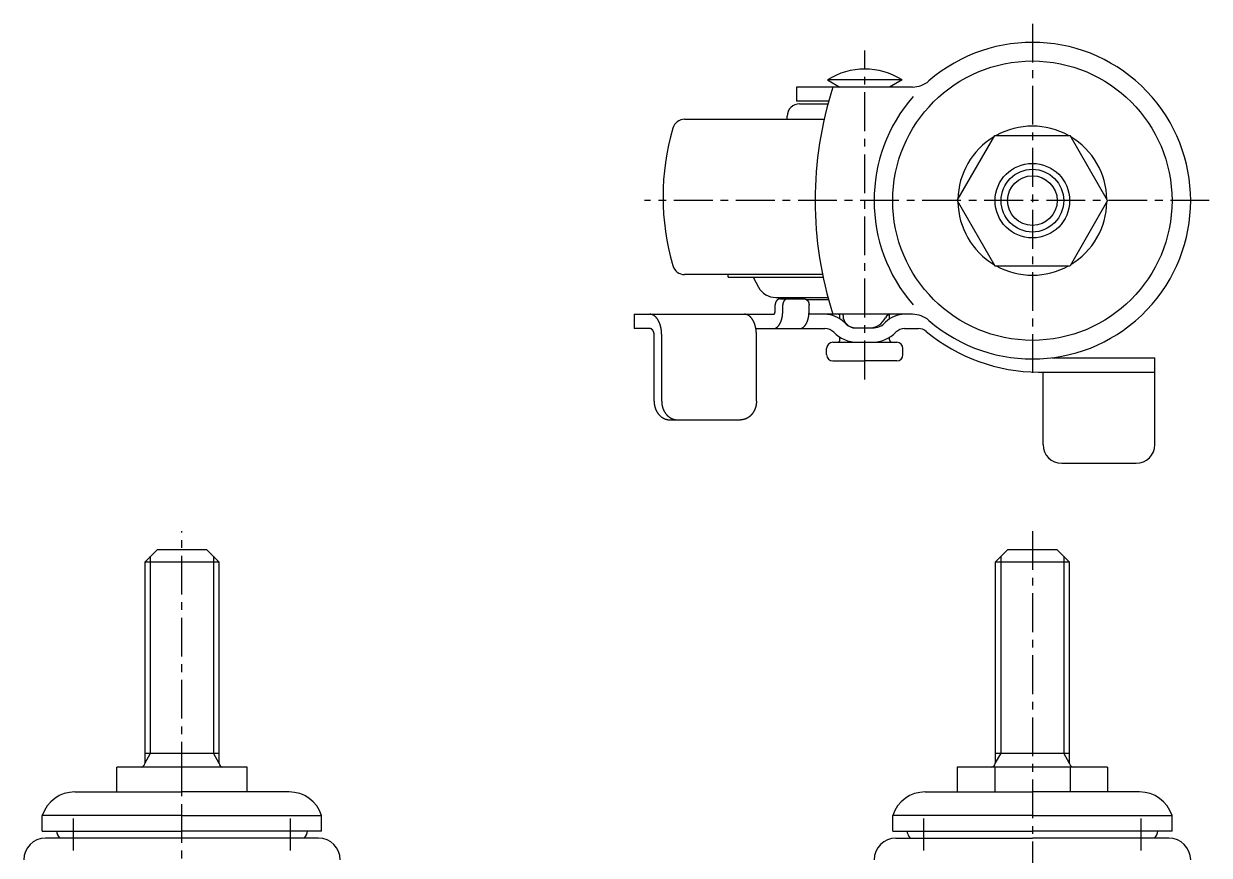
# Model space of a CAD drawing. Extents: x 1 to 224, y -15 to 251.
# Drawn here: x 32.9 to 223.9, y 117.5 to 251.4 of the extents above; entities that cross this region are included whole.
import ezdxf

# ---------------------------------------------------------------- set-up
doc = ezdxf.new("R2010")
doc.units = 0
doc.header["$LTSCALE"] = 5
doc.linetypes.add('CENTER', pattern=[2, 1.25, -0.25, 0.25, -0.25])
doc.layers.get('0').update_dxf_attribs({"linetype": 'CONTINUOUS'})
doc.layers.add('CENTER', color=1, linetype='CENTER')

msp = doc.modelspace()

# ---------------------------------------------------------------- linework, layer by layer
at = {"color": 7, "linetype": 'CONTINUOUS'}
for p, q in [((176.067763, 241.206538), (157.379935, 241.206538)), ((157.379935, 241.206538), (157.379935, 238.906538)), ((162.379935, 242.361239), (164.379935, 241.206538)), ((174.379935, 242.361239), (162.379935, 242.361239)), ((174.379935, 242.361239), (172.379935, 241.206538)), ((162.552606, 238.906538), (157.379935, 238.906538)), ((157.879935, 238.506538), (162.443418, 238.506538)), ((139.359393, 236.006538), (161.82748, 236.006538)), ((155.879935, 236.006538), (155.879935, 236.506538)), ((183.255582, 222.906538), (189.31776, 233.406538)), ((189.31776, 233.406538), (201.44211, 233.406538)), ((207.504288, 222.906538), (201.44211, 233.406538)), ((183.255582, 222.906538), (189.31776, 212.406538)), ((207.504288, 222.906538), (201.44211, 212.406538)), ((189.31776, 212.406538), (201.44211, 212.406538)), ((161.571857, 211.006538), (139.359393, 211.006538)), ((146.379935, 210.606538), (146.379935, 211.006538)), ((146.379935, 210.606538), (161.654216, 210.606538)), ((150.379935, 210.606538), (151.257316, 208.984253)), ((154.072035, 207.306538), (162.443418, 207.306538)), ((154.791964, 207.106538), (158.554922, 207.106538)), ((162.552606, 206.906538), (159.063751, 206.906538)), ((131.216984, 204.606538), (132.850448, 204.606538)), ((131.216984, 204.606538), (131.216984, 202.306538)), ((132.850448, 204.606538), (153.678956, 204.606538)), ((153.943916, 205.106538), (153.943916, 206.106538)), ((155.16273, 205.106538), (155.16273, 206.106538)), ((176.067763, 204.606538), (159.379122, 204.606538)), ((159.40297, 205.106538), (159.40297, 206.106538)), ((164.379935, 203.85806), (164.379935, 204.606538)), ((164.879935, 204.406538), (164.879935, 204.606538)), ((172.379935, 203.85806), (172.379935, 204.576392)), ((133.753984, 202.306538), (131.216984, 202.306538)), ((134.438809, 190.606538), (134.438809, 201.306538)), ((135.657624, 190.606538), (135.657624, 201.306538)), ((150.832982, 202.306538), (161.955746, 202.306538)), ((150.922489, 190.606538), (150.922489, 201.306538)), ((164.379935, 200.506538), (164.379935, 200.905815)), ((166.879935, 202.406538), (169.051508, 202.406538)), ((167.178772, 202.406538), (169.581098, 202.406538)), ((172.379935, 200.506538), (172.379935, 200.905815)), ((174.804124, 202.306538), (177.009855, 202.306538)), ((162.229935, 198.106538), (162.229935, 199.106538)), ((163.229935, 200.106538), (173.529935, 200.106538)), ((174.529935, 198.106538), (174.529935, 199.106538)), ((163.229935, 197.106538), (168.379935, 197.106538)), ((173.529935, 197.106538), (168.379935, 197.106538)), ((198.56741, 197.606538), (215.10252, 197.606538)), ((215.10252, 183.606538), (215.10252, 197.606538)), ((196.379935, 195.306538), (215.10252, 195.306538)), ((197.10252, 183.606538), (197.10252, 195.306538)), ((136.982954, 187.606538), (148.378345, 187.606538)), ((200.10252, 180.606538), (212.10252, 180.606538)), ((52.380038, 164.675959), (54.380038, 166.675959)), ((62.380038, 166.675959), (54.380038, 166.675959)), ((64.380038, 164.675959), (62.380038, 166.675959)), ((189.379935, 164.675959), (191.379935, 166.675959)), ((199.379935, 166.675959), (191.379935, 166.675959)), ((201.379935, 164.675959), (199.379935, 166.675959)), ((64.380038, 164.675959), (52.380038, 164.675959)), ((52.380038, 164.675959), (52.380038, 132.275959)), ((64.380038, 132.275959), (64.380038, 164.675959)), ((201.379935, 164.675959), (189.379935, 164.675959)), ((189.379935, 164.675959), (189.379935, 132.275959)), ((201.379935, 132.275959), (201.379935, 164.675959)), ((52.380038, 133.921408), (64.380038, 133.921408)), ((189.379935, 133.921408), (201.379935, 133.921408)), ((47.880038, 127.675959), (47.880038, 131.675959)), ((68.880038, 131.675959), (47.880038, 131.675959)), ((58.380038, 127.675959), (58.380038, 131.675959)), ((68.880038, 127.675959), (68.880038, 131.675959)), ((183.255582, 131.675959), (183.255582, 127.675959)), ((207.504288, 131.675959), (183.255582, 131.675959)), ((189.31776, 131.675959), (189.31776, 127.675959)), ((201.44211, 131.675959), (201.44211, 127.675959)), ((207.504288, 131.675959), (207.504288, 127.675959)), ((41.110717, 127.675959), (58.380038, 127.675959)), ((75.649359, 127.675959), (58.380038, 127.675959)), ((178.110614, 127.675959), (195.379935, 127.675959)), ((212.649256, 127.675959), (195.379935, 127.675959)), ((35.880038, 121.375959), (35.880038, 123.875959)), ((58.380038, 123.875959), (35.880038, 123.875959)), ((58.380038, 123.875959), (80.880038, 123.875959)), ((80.880038, 121.375959), (80.880038, 123.875959)), ((172.879935, 121.375959), (172.879935, 123.875959)), ((195.379935, 123.875959), (172.879935, 123.875959)), ((195.379935, 123.875959), (217.879935, 123.875959)), ((217.879935, 121.375959), (217.879935, 123.875959)), ((35.880038, 121.375959), (58.380038, 121.375959)), ((80.880038, 121.375959), (58.380038, 121.375959)), ((172.879935, 121.375959), (195.379935, 121.375959)), ((217.879935, 121.375959), (195.379935, 121.375959)), ((80.380038, 120.215959), (36.380038, 120.215959)), ((173.379935, 120.215959), (195.379935, 120.215959)), ((217.379935, 120.215959), (195.379935, 120.215959))]:
    msp.add_line(p, q, dxfattribs=at)
at = {"color": 3, "linetype": 'CONTINUOUS'}
for p, q in [((53.330038, 133.921408), (53.330038, 165.625959)), ((63.430038, 165.625959), (63.430038, 133.921408)), ((190.329935, 133.921408), (190.329935, 165.625959)), ((200.429935, 165.625959), (200.429935, 133.921408)), ((52.380038, 132.275959), (53.330038, 133.921408)), ((64.380038, 132.275959), (63.430038, 133.921408)), ((189.379935, 132.275959), (190.329935, 133.921408)), ((201.379935, 132.275959), (200.429935, 133.921408))]:
    msp.add_line(p, q, dxfattribs=at)
at = {"color": 7, "linetype": 'CONTINUOUS'}
for points in [[(154.792, 207.107, 0), (154.782, 207.106, 0), (154.771, 207.106, 0), (154.761, 207.106, 0), (154.75, 207.105, 0), (154.74, 207.105, 0), (154.73, 207.104, 0), (154.719, 207.103, 0), (154.709, 207.102, 0), (154.698, 207.1, 0), (154.688, 207.099, 0), (154.678, 207.097, 0), (154.668, 207.096, 0), (154.657, 207.094, 0), (154.647, 207.092, 0), (154.637, 207.09, 0), (154.627, 207.087, 0), (154.616, 207.085, 0), (154.606, 207.082, 0), (154.596, 207.079, 0), (154.586, 207.077, 0), (154.576, 207.074, 0), (154.566, 207.07, 0), (154.556, 207.067, 0), (154.546, 207.063, 0), (154.536, 207.06, 0), (154.526, 207.056, 0), (154.516, 207.052, 0), (154.506, 207.048, 0), (154.496, 207.044, 0), (154.487, 207.04, 0), (154.477, 207.035, 0), (154.467, 207.03, 0), (154.458, 207.026, 0), (154.448, 207.021, 0), (154.439, 207.016, 0), (154.429, 207.011, 0), (154.42, 207.005, 0), (154.411, 207, 0), (154.401, 206.994, 0), (154.392, 206.988, 0), (154.383, 206.983, 0), (154.374, 206.977, 0), (154.365, 206.971, 0), (154.356, 206.964, 0), (154.347, 206.958, 0), (154.338, 206.951, 0), (154.33, 206.945, 0), (154.321, 206.938, 0), (154.312, 206.931, 0), (154.304, 206.924, 0), (154.295, 206.917, 0), (154.287, 206.91, 0), (154.278, 206.902, 0), (154.27, 206.895, 0), (154.262, 206.887, 0), (154.254, 206.88, 0), (154.246, 206.872, 0), (154.238, 206.864, 0), (154.23, 206.856, 0), (154.222, 206.847, 0), (154.215, 206.839, 0), (154.207, 206.831, 0), (154.2, 206.822, 0), (154.192, 206.814, 0), (154.185, 206.805, 0), (154.178, 206.796, 0), (154.171, 206.787, 0), (154.164, 206.778, 0), (154.157, 206.769, 0), (154.15, 206.76, 0), (154.143, 206.75, 0), (154.136, 206.741, 0), (154.13, 206.731, 0), (154.123, 206.722, 0), (154.117, 206.712, 0), (154.111, 206.702, 0), (154.105, 206.692, 0), (154.099, 206.682, 0), (154.093, 206.672, 0), (154.087, 206.662, 0), (154.081, 206.652, 0), (154.075, 206.642, 0), (154.07, 206.631, 0), (154.065, 206.621, 0), (154.059, 206.61, 0), (154.054, 206.599, 0), (154.049, 206.589, 0), (154.044, 206.578, 0), (154.039, 206.567, 0), (154.034, 206.556, 0), (154.03, 206.545, 0), (154.025, 206.534, 0), (154.021, 206.523, 0), (154.017, 206.512, 0), (154.013, 206.501, 0), (154.008, 206.489, 0), (154.005, 206.478, 0), (154.001, 206.466, 0), (153.997, 206.455, 0), (153.993, 206.443, 0), (153.99, 206.432, 0), (153.987, 206.42, 0), (153.984, 206.409, 0), (153.98, 206.397, 0), (153.977, 206.385, 0), (153.975, 206.373, 0), (153.972, 206.361, 0), (153.969, 206.35, 0), (153.967, 206.338, 0), (153.965, 206.326, 0), (153.962, 206.314, 0), (153.96, 206.302, 0), (153.958, 206.29, 0), (153.956, 206.277, 0), (153.955, 206.265, 0), (153.953, 206.253, 0), (153.952, 206.241, 0), (153.95, 206.229, 0), (153.949, 206.217, 0), (153.948, 206.205, 0), (153.947, 206.192, 0), (153.946, 206.18, 0), (153.946, 206.168, 0), (153.945, 206.156, 0), (153.944, 206.143, 0), (153.944, 206.131, 0), (153.944, 206.119, 0), (153.944, 206.107, 0)], [(156.011, 207.107, 0), (156, 207.106, 0), (155.99, 207.106, 0), (155.98, 207.106, 0), (155.969, 207.105, 0), (155.959, 207.105, 0), (155.948, 207.104, 0), (155.938, 207.103, 0), (155.928, 207.102, 0), (155.917, 207.1, 0), (155.907, 207.099, 0), (155.897, 207.097, 0), (155.886, 207.096, 0), (155.876, 207.094, 0), (155.866, 207.092, 0), (155.856, 207.09, 0), (155.845, 207.087, 0), (155.835, 207.085, 0), (155.825, 207.082, 0), (155.815, 207.079, 0), (155.805, 207.077, 0), (155.795, 207.074, 0), (155.785, 207.07, 0), (155.775, 207.067, 0), (155.765, 207.063, 0), (155.755, 207.06, 0), (155.745, 207.056, 0), (155.735, 207.052, 0), (155.725, 207.048, 0), (155.715, 207.044, 0), (155.706, 207.04, 0), (155.696, 207.035, 0), (155.686, 207.03, 0), (155.677, 207.026, 0), (155.667, 207.021, 0), (155.658, 207.016, 0), (155.648, 207.011, 0), (155.639, 207.005, 0), (155.629, 207, 0), (155.62, 206.994, 0), (155.611, 206.988, 0), (155.602, 206.983, 0), (155.593, 206.977, 0), (155.584, 206.971, 0), (155.575, 206.964, 0), (155.566, 206.958, 0), (155.557, 206.951, 0), (155.548, 206.945, 0), (155.54, 206.938, 0), (155.531, 206.931, 0), (155.522, 206.924, 0), (155.514, 206.917, 0), (155.506, 206.91, 0), (155.497, 206.902, 0), (155.489, 206.895, 0), (155.481, 206.887, 0), (155.473, 206.88, 0), (155.465, 206.872, 0), (155.457, 206.864, 0), (155.449, 206.856, 0), (155.441, 206.847, 0), (155.434, 206.839, 0), (155.426, 206.831, 0), (155.419, 206.822, 0), (155.411, 206.814, 0), (155.404, 206.805, 0), (155.397, 206.796, 0), (155.389, 206.787, 0), (155.382, 206.778, 0), (155.375, 206.769, 0), (155.369, 206.76, 0), (155.362, 206.75, 0), (155.355, 206.741, 0), (155.349, 206.731, 0), (155.342, 206.722, 0), (155.336, 206.712, 0), (155.33, 206.702, 0), (155.323, 206.692, 0), (155.317, 206.682, 0), (155.311, 206.672, 0), (155.306, 206.662, 0), (155.3, 206.652, 0), (155.294, 206.642, 0), (155.289, 206.631, 0), (155.283, 206.621, 0), (155.278, 206.61, 0), (155.273, 206.599, 0), (155.268, 206.589, 0), (155.263, 206.578, 0), (155.258, 206.567, 0), (155.253, 206.556, 0), (155.249, 206.545, 0), (155.244, 206.534, 0), (155.24, 206.523, 0), (155.235, 206.512, 0), (155.231, 206.501, 0), (155.227, 206.489, 0), (155.223, 206.478, 0), (155.22, 206.466, 0), (155.216, 206.455, 0), (155.212, 206.443, 0), (155.209, 206.432, 0), (155.206, 206.42, 0), (155.202, 206.409, 0), (155.199, 206.397, 0), (155.196, 206.385, 0), (155.193, 206.373, 0), (155.191, 206.361, 0), (155.188, 206.35, 0), (155.186, 206.338, 0), (155.183, 206.326, 0), (155.181, 206.314, 0), (155.179, 206.302, 0), (155.177, 206.29, 0), (155.175, 206.277, 0), (155.173, 206.265, 0), (155.172, 206.253, 0), (155.17, 206.241, 0), (155.169, 206.229, 0), (155.168, 206.217, 0), (155.167, 206.205, 0), (155.166, 206.192, 0), (155.165, 206.18, 0), (155.164, 206.168, 0), (155.164, 206.156, 0), (155.163, 206.143, 0), (155.163, 206.131, 0), (155.163, 206.119, 0), (155.163, 206.107, 0)], [(158.555, 207.107, 0), (158.565, 207.106, 0), (158.576, 207.106, 0), (158.586, 207.106, 0), (158.597, 207.105, 0), (158.607, 207.105, 0), (158.617, 207.104, 0), (158.628, 207.103, 0), (158.638, 207.102, 0), (158.648, 207.1, 0), (158.659, 207.099, 0), (158.669, 207.097, 0), (158.679, 207.096, 0), (158.69, 207.094, 0), (158.7, 207.092, 0), (158.71, 207.09, 0), (158.72, 207.087, 0), (158.731, 207.085, 0), (158.741, 207.082, 0), (158.751, 207.079, 0), (158.761, 207.077, 0), (158.771, 207.074, 0), (158.781, 207.07, 0), (158.791, 207.067, 0), (158.801, 207.063, 0), (158.811, 207.06, 0), (158.821, 207.056, 0), (158.831, 207.052, 0), (158.841, 207.048, 0), (158.85, 207.044, 0), (158.86, 207.04, 0), (158.87, 207.035, 0), (158.879, 207.03, 0), (158.889, 207.026, 0), (158.899, 207.021, 0), (158.908, 207.016, 0), (158.918, 207.011, 0), (158.927, 207.005, 0), (158.936, 207, 0), (158.945, 206.994, 0), (158.955, 206.988, 0), (158.964, 206.983, 0), (158.973, 206.977, 0), (158.982, 206.971, 0), (158.991, 206.964, 0), (159, 206.958, 0), (159.009, 206.951, 0), (159.017, 206.945, 0), (159.026, 206.938, 0), (159.035, 206.931, 0), (159.043, 206.924, 0), (159.052, 206.917, 0), (159.06, 206.91, 0), (159.068, 206.902, 0), (159.077, 206.895, 0), (159.085, 206.887, 0), (159.093, 206.88, 0), (159.101, 206.872, 0), (159.109, 206.864, 0), (159.117, 206.856, 0), (159.124, 206.847, 0), (159.132, 206.839, 0), (159.14, 206.831, 0), (159.147, 206.822, 0), (159.155, 206.814, 0), (159.162, 206.805, 0), (159.169, 206.796, 0), (159.176, 206.787, 0), (159.183, 206.778, 0), (159.19, 206.769, 0), (159.197, 206.76, 0), (159.204, 206.75, 0), (159.21, 206.741, 0), (159.217, 206.731, 0), (159.223, 206.722, 0), (159.23, 206.712, 0), (159.236, 206.702, 0), (159.242, 206.692, 0), (159.248, 206.682, 0), (159.254, 206.672, 0), (159.26, 206.662, 0), (159.266, 206.652, 0), (159.271, 206.642, 0), (159.277, 206.631, 0), (159.282, 206.621, 0), (159.288, 206.61, 0), (159.293, 206.599, 0), (159.298, 206.589, 0), (159.303, 206.578, 0), (159.308, 206.567, 0), (159.312, 206.556, 0), (159.317, 206.545, 0), (159.322, 206.534, 0), (159.326, 206.523, 0), (159.33, 206.512, 0), (159.334, 206.501, 0), (159.338, 206.489, 0), (159.342, 206.478, 0), (159.346, 206.466, 0), (159.35, 206.455, 0), (159.353, 206.443, 0), (159.357, 206.432, 0), (159.36, 206.42, 0), (159.363, 206.409, 0), (159.366, 206.397, 0), (159.369, 206.385, 0), (159.372, 206.373, 0), (159.375, 206.361, 0), (159.378, 206.35, 0), (159.38, 206.338, 0), (159.382, 206.326, 0), (159.385, 206.314, 0), (159.387, 206.302, 0), (159.389, 206.29, 0), (159.39, 206.277, 0), (159.392, 206.265, 0), (159.394, 206.253, 0), (159.395, 206.241, 0), (159.397, 206.229, 0), (159.398, 206.217, 0), (159.399, 206.205, 0), (159.4, 206.192, 0), (159.401, 206.18, 0), (159.401, 206.168, 0), (159.402, 206.156, 0), (159.402, 206.143, 0), (159.403, 206.131, 0), (159.403, 206.119, 0), (159.403, 206.107, 0)], [(135.658, 201.307, 0), (135.657, 201.347, 0), (135.657, 201.388, 0), (135.656, 201.428, 0), (135.655, 201.468, 0), (135.654, 201.509, 0), (135.652, 201.549, 0), (135.651, 201.59, 0), (135.648, 201.63, 0), (135.646, 201.67, 0), (135.643, 201.71, 0), (135.64, 201.751, 0), (135.637, 201.791, 0), (135.633, 201.831, 0), (135.63, 201.871, 0), (135.625, 201.911, 0), (135.621, 201.95, 0), (135.616, 201.99, 0), (135.611, 202.03, 0), (135.606, 202.069, 0), (135.601, 202.108, 0), (135.595, 202.148, 0), (135.589, 202.187, 0), (135.582, 202.226, 0), (135.576, 202.264, 0), (135.569, 202.303, 0), (135.562, 202.342, 0), (135.554, 202.38, 0), (135.546, 202.418, 0), (135.538, 202.456, 0), (135.53, 202.494, 0), (135.522, 202.532, 0), (135.513, 202.569, 0), (135.504, 202.607, 0), (135.494, 202.644, 0), (135.485, 202.681, 0), (135.475, 202.717, 0), (135.465, 202.754, 0), (135.454, 202.79, 0), (135.444, 202.826, 0), (135.433, 202.862, 0), (135.422, 202.898, 0), (135.41, 202.933, 0), (135.399, 202.968, 0), (135.387, 203.003, 0), (135.375, 203.038, 0), (135.362, 203.072, 0), (135.35, 203.106, 0), (135.337, 203.14, 0), (135.324, 203.173, 0), (135.31, 203.207, 0), (135.297, 203.24, 0), (135.283, 203.272, 0), (135.269, 203.305, 0), (135.255, 203.337, 0), (135.24, 203.369, 0), (135.226, 203.4, 0), (135.211, 203.431, 0), (135.195, 203.462, 0), (135.18, 203.493, 0), (135.164, 203.523, 0), (135.149, 203.553, 0), (135.133, 203.582, 0), (135.116, 203.611, 0), (135.1, 203.64, 0), (135.083, 203.668, 0), (135.067, 203.697, 0), (135.05, 203.724, 0), (135.032, 203.752, 0), (135.015, 203.779, 0), (134.997, 203.805, 0), (134.98, 203.832, 0), (134.962, 203.857, 0), (134.943, 203.883, 0), (134.925, 203.908, 0), (134.907, 203.933, 0), (134.888, 203.957, 0), (134.869, 203.981, 0), (134.85, 204.005, 0), (134.831, 204.028, 0), (134.812, 204.05, 0), (134.792, 204.073, 0), (134.772, 204.095, 0), (134.753, 204.116, 0), (134.733, 204.137, 0), (134.713, 204.158, 0), (134.692, 204.178, 0), (134.672, 204.198, 0), (134.651, 204.217, 0), (134.631, 204.236, 0), (134.61, 204.254, 0), (134.589, 204.272, 0), (134.568, 204.29, 0), (134.547, 204.307, 0), (134.525, 204.323, 0), (134.504, 204.34, 0), (134.482, 204.355, 0), (134.461, 204.371, 0), (134.439, 204.385, 0), (134.417, 204.4, 0), (134.395, 204.414, 0), (134.373, 204.427, 0), (134.351, 204.44, 0), (134.329, 204.452, 0), (134.307, 204.464, 0), (134.284, 204.476, 0), (134.262, 204.487, 0), (134.239, 204.498, 0), (134.217, 204.508, 0), (134.194, 204.517, 0), (134.171, 204.526, 0), (134.148, 204.535, 0), (134.125, 204.543, 0), (134.102, 204.551, 0), (134.079, 204.558, 0), (134.056, 204.565, 0), (134.033, 204.571, 0), (134.01, 204.577, 0), (133.987, 204.582, 0), (133.964, 204.586, 0), (133.941, 204.591, 0), (133.917, 204.594, 0), (133.894, 204.598, 0), (133.871, 204.6, 0), (133.847, 204.603, 0), (133.824, 204.604, 0), (133.801, 204.606, 0), (133.777, 204.606, 0), (133.754, 204.607, 0)], [(150.922, 201.307, 0), (150.922, 201.347, 0), (150.922, 201.388, 0), (150.921, 201.428, 0), (150.92, 201.468, 0), (150.919, 201.509, 0), (150.917, 201.549, 0), (150.915, 201.59, 0), (150.913, 201.63, 0), (150.911, 201.67, 0), (150.908, 201.71, 0), (150.905, 201.751, 0), (150.902, 201.791, 0), (150.898, 201.831, 0), (150.894, 201.871, 0), (150.89, 201.911, 0), (150.886, 201.95, 0), (150.881, 201.99, 0), (150.876, 202.03, 0), (150.871, 202.069, 0), (150.865, 202.108, 0), (150.86, 202.148, 0), (150.854, 202.187, 0), (150.847, 202.226, 0), (150.841, 202.264, 0), (150.834, 202.303, 0), (150.826, 202.342, 0), (150.819, 202.38, 0), (150.811, 202.418, 0), (150.803, 202.456, 0), (150.795, 202.494, 0), (150.786, 202.532, 0), (150.778, 202.569, 0), (150.769, 202.607, 0), (150.759, 202.644, 0), (150.75, 202.681, 0), (150.74, 202.717, 0), (150.73, 202.754, 0), (150.719, 202.79, 0), (150.709, 202.826, 0), (150.698, 202.862, 0), (150.687, 202.898, 0), (150.675, 202.933, 0), (150.664, 202.968, 0), (150.652, 203.003, 0), (150.64, 203.038, 0), (150.627, 203.072, 0), (150.615, 203.106, 0), (150.602, 203.14, 0), (150.589, 203.173, 0), (150.575, 203.207, 0), (150.562, 203.24, 0), (150.548, 203.272, 0), (150.534, 203.305, 0), (150.52, 203.337, 0), (150.505, 203.369, 0), (150.49, 203.4, 0), (150.475, 203.431, 0), (150.46, 203.462, 0), (150.445, 203.493, 0), (150.429, 203.523, 0), (150.414, 203.553, 0), (150.398, 203.582, 0), (150.381, 203.611, 0), (150.365, 203.64, 0), (150.348, 203.668, 0), (150.331, 203.697, 0), (150.314, 203.724, 0), (150.297, 203.752, 0), (150.28, 203.779, 0), (150.262, 203.805, 0), (150.244, 203.832, 0), (150.227, 203.857, 0), (150.208, 203.883, 0), (150.19, 203.908, 0), (150.172, 203.933, 0), (150.153, 203.957, 0), (150.134, 203.981, 0), (150.115, 204.005, 0), (150.096, 204.028, 0), (150.076, 204.05, 0), (150.057, 204.073, 0), (150.037, 204.095, 0), (150.017, 204.116, 0), (149.998, 204.137, 0), (149.977, 204.158, 0), (149.957, 204.178, 0), (149.937, 204.198, 0), (149.916, 204.217, 0), (149.896, 204.236, 0), (149.875, 204.254, 0), (149.854, 204.272, 0), (149.833, 204.29, 0), (149.812, 204.307, 0), (149.79, 204.323, 0), (149.769, 204.34, 0), (149.747, 204.355, 0), (149.726, 204.371, 0), (149.704, 204.385, 0), (149.682, 204.4, 0), (149.66, 204.414, 0), (149.638, 204.427, 0), (149.616, 204.44, 0), (149.594, 204.452, 0), (149.571, 204.464, 0), (149.549, 204.476, 0), (149.527, 204.487, 0), (149.504, 204.498, 0), (149.481, 204.508, 0), (149.459, 204.517, 0), (149.436, 204.526, 0), (149.413, 204.535, 0), (149.39, 204.543, 0), (149.367, 204.551, 0), (149.344, 204.558, 0), (149.321, 204.565, 0), (149.298, 204.571, 0), (149.275, 204.577, 0), (149.252, 204.582, 0), (149.229, 204.586, 0), (149.205, 204.591, 0), (149.182, 204.594, 0), (149.159, 204.598, 0), (149.136, 204.6, 0), (149.112, 204.603, 0), (149.089, 204.604, 0), (149.066, 204.606, 0), (149.042, 204.606, 0), (149.019, 204.607, 0)], [(153.679, 204.607, 0), (153.682, 204.607, 0), (153.685, 204.607, 0), (153.689, 204.607, 0), (153.692, 204.607, 0), (153.695, 204.607, 0), (153.698, 204.608, 0), (153.702, 204.608, 0), (153.705, 204.609, 0), (153.708, 204.61, 0), (153.711, 204.61, 0), (153.715, 204.611, 0), (153.718, 204.612, 0), (153.721, 204.613, 0), (153.724, 204.614, 0), (153.727, 204.615, 0), (153.731, 204.616, 0), (153.734, 204.617, 0), (153.737, 204.619, 0), (153.74, 204.62, 0), (153.743, 204.622, 0), (153.746, 204.623, 0), (153.75, 204.625, 0), (153.753, 204.626, 0), (153.756, 204.628, 0), (153.759, 204.63, 0), (153.762, 204.632, 0), (153.765, 204.634, 0), (153.768, 204.636, 0), (153.771, 204.638, 0), (153.774, 204.64, 0), (153.777, 204.642, 0), (153.78, 204.645, 0), (153.783, 204.647, 0), (153.786, 204.649, 0), (153.789, 204.652, 0), (153.792, 204.655, 0), (153.795, 204.657, 0), (153.798, 204.66, 0), (153.801, 204.663, 0), (153.804, 204.666, 0), (153.807, 204.669, 0), (153.81, 204.671, 0), (153.812, 204.675, 0), (153.815, 204.678, 0), (153.818, 204.681, 0), (153.821, 204.684, 0), (153.823, 204.687, 0), (153.826, 204.691, 0), (153.829, 204.694, 0), (153.832, 204.698, 0), (153.834, 204.701, 0), (153.837, 204.705, 0), (153.839, 204.709, 0), (153.842, 204.712, 0), (153.845, 204.716, 0), (153.847, 204.72, 0), (153.85, 204.724, 0), (153.852, 204.728, 0), (153.854, 204.732, 0), (153.857, 204.736, 0), (153.859, 204.74, 0), (153.862, 204.744, 0), (153.864, 204.749, 0), (153.866, 204.753, 0), (153.869, 204.757, 0), (153.871, 204.762, 0), (153.873, 204.766, 0), (153.875, 204.771, 0), (153.877, 204.775, 0), (153.88, 204.78, 0), (153.882, 204.785, 0), (153.884, 204.789, 0), (153.886, 204.794, 0), (153.888, 204.799, 0), (153.89, 204.804, 0), (153.892, 204.809, 0), (153.894, 204.814, 0), (153.896, 204.819, 0), (153.897, 204.824, 0), (153.899, 204.829, 0), (153.901, 204.834, 0), (153.903, 204.839, 0), (153.905, 204.844, 0), (153.906, 204.849, 0), (153.908, 204.855, 0), (153.909, 204.86, 0), (153.911, 204.865, 0), (153.913, 204.871, 0), (153.914, 204.876, 0), (153.916, 204.882, 0), (153.917, 204.887, 0), (153.918, 204.893, 0), (153.92, 204.898, 0), (153.921, 204.904, 0), (153.922, 204.91, 0), (153.924, 204.915, 0), (153.925, 204.921, 0), (153.926, 204.927, 0), (153.927, 204.932, 0), (153.928, 204.938, 0), (153.93, 204.944, 0), (153.931, 204.95, 0), (153.932, 204.956, 0), (153.933, 204.961, 0), (153.933, 204.967, 0), (153.934, 204.973, 0), (153.935, 204.979, 0), (153.936, 204.985, 0), (153.937, 204.991, 0), (153.937, 204.997, 0), (153.938, 205.003, 0), (153.939, 205.009, 0), (153.939, 205.015, 0), (153.94, 205.021, 0), (153.941, 205.027, 0), (153.941, 205.033, 0), (153.942, 205.039, 0), (153.942, 205.045, 0), (153.942, 205.051, 0), (153.943, 205.058, 0), (153.943, 205.064, 0), (153.943, 205.07, 0), (153.943, 205.076, 0), (153.944, 205.082, 0), (153.944, 205.088, 0), (153.944, 205.094, 0), (153.944, 205.1, 0), (153.944, 205.107, 0)], [(153.679, 202.307, 0), (153.697, 202.307, 0), (153.715, 202.307, 0), (153.734, 202.308, 0), (153.752, 202.31, 0), (153.77, 202.312, 0), (153.788, 202.314, 0), (153.806, 202.317, 0), (153.824, 202.32, 0), (153.843, 202.324, 0), (153.861, 202.328, 0), (153.879, 202.332, 0), (153.897, 202.337, 0), (153.915, 202.342, 0), (153.933, 202.348, 0), (153.951, 202.354, 0), (153.968, 202.36, 0), (153.986, 202.367, 0), (154.004, 202.375, 0), (154.022, 202.382, 0), (154.039, 202.39, 0), (154.057, 202.399, 0), (154.075, 202.408, 0), (154.092, 202.417, 0), (154.11, 202.427, 0), (154.127, 202.437, 0), (154.144, 202.448, 0), (154.162, 202.459, 0), (154.179, 202.47, 0), (154.196, 202.482, 0), (154.213, 202.494, 0), (154.23, 202.507, 0), (154.247, 202.52, 0), (154.264, 202.533, 0), (154.28, 202.547, 0), (154.297, 202.561, 0), (154.313, 202.575, 0), (154.33, 202.59, 0), (154.346, 202.606, 0), (154.362, 202.621, 0), (154.378, 202.637, 0), (154.394, 202.654, 0), (154.41, 202.67, 0), (154.426, 202.687, 0), (154.442, 202.705, 0), (154.457, 202.723, 0), (154.473, 202.741, 0), (154.488, 202.76, 0), (154.503, 202.778, 0), (154.518, 202.798, 0), (154.533, 202.817, 0), (154.548, 202.837, 0), (154.563, 202.858, 0), (154.577, 202.878, 0), (154.592, 202.899, 0), (154.606, 202.92, 0), (154.62, 202.942, 0), (154.634, 202.964, 0), (154.648, 202.986, 0), (154.662, 203.009, 0), (154.675, 203.032, 0), (154.689, 203.055, 0), (154.702, 203.079, 0), (154.715, 203.102, 0), (154.728, 203.127, 0), (154.741, 203.151, 0), (154.754, 203.176, 0), (154.766, 203.201, 0), (154.778, 203.226, 0), (154.791, 203.252, 0), (154.802, 203.278, 0), (154.814, 203.304, 0), (154.826, 203.33, 0), (154.837, 203.357, 0), (154.849, 203.384, 0), (154.86, 203.411, 0), (154.871, 203.439, 0), (154.881, 203.466, 0), (154.892, 203.494, 0), (154.902, 203.522, 0), (154.913, 203.551, 0), (154.923, 203.58, 0), (154.933, 203.609, 0), (154.942, 203.638, 0), (154.952, 203.667, 0), (154.961, 203.697, 0), (154.97, 203.726, 0), (154.979, 203.756, 0), (154.988, 203.787, 0), (154.996, 203.817, 0), (155.004, 203.848, 0), (155.012, 203.878, 0), (155.02, 203.909, 0), (155.028, 203.941, 0), (155.035, 203.972, 0), (155.043, 204.003, 0), (155.05, 204.035, 0), (155.057, 204.067, 0), (155.063, 204.099, 0), (155.07, 204.131, 0), (155.076, 204.163, 0), (155.082, 204.196, 0), (155.088, 204.228, 0), (155.093, 204.261, 0), (155.099, 204.294, 0), (155.104, 204.327, 0), (155.109, 204.36, 0), (155.114, 204.393, 0), (155.118, 204.426, 0), (155.123, 204.46, 0), (155.127, 204.493, 0), (155.131, 204.527, 0), (155.134, 204.56, 0), (155.138, 204.594, 0), (155.141, 204.628, 0), (155.144, 204.662, 0), (155.147, 204.696, 0), (155.149, 204.73, 0), (155.152, 204.764, 0), (155.154, 204.798, 0), (155.156, 204.832, 0), (155.157, 204.866, 0), (155.159, 204.901, 0), (155.16, 204.935, 0), (155.161, 204.969, 0), (155.162, 205.003, 0), (155.162, 205.038, 0), (155.163, 205.072, 0), (155.163, 205.107, 0)], [(157.919, 202.307, 0), (157.937, 202.307, 0), (157.956, 202.307, 0), (157.974, 202.308, 0), (157.992, 202.31, 0), (158.01, 202.312, 0), (158.028, 202.314, 0), (158.046, 202.317, 0), (158.065, 202.32, 0), (158.083, 202.324, 0), (158.101, 202.328, 0), (158.119, 202.332, 0), (158.137, 202.337, 0), (158.155, 202.342, 0), (158.173, 202.348, 0), (158.191, 202.354, 0), (158.209, 202.36, 0), (158.227, 202.367, 0), (158.244, 202.375, 0), (158.262, 202.382, 0), (158.28, 202.39, 0), (158.297, 202.399, 0), (158.315, 202.408, 0), (158.332, 202.417, 0), (158.35, 202.427, 0), (158.367, 202.437, 0), (158.385, 202.448, 0), (158.402, 202.459, 0), (158.419, 202.47, 0), (158.436, 202.482, 0), (158.453, 202.494, 0), (158.47, 202.507, 0), (158.487, 202.52, 0), (158.504, 202.533, 0), (158.52, 202.547, 0), (158.537, 202.561, 0), (158.554, 202.575, 0), (158.57, 202.59, 0), (158.586, 202.606, 0), (158.603, 202.621, 0), (158.619, 202.637, 0), (158.635, 202.654, 0), (158.651, 202.67, 0), (158.666, 202.687, 0), (158.682, 202.705, 0), (158.698, 202.723, 0), (158.713, 202.741, 0), (158.728, 202.76, 0), (158.744, 202.778, 0), (158.759, 202.798, 0), (158.774, 202.817, 0), (158.788, 202.837, 0), (158.803, 202.858, 0), (158.818, 202.878, 0), (158.832, 202.899, 0), (158.846, 202.92, 0), (158.86, 202.942, 0), (158.874, 202.964, 0), (158.888, 202.986, 0), (158.902, 203.009, 0), (158.916, 203.032, 0), (158.929, 203.055, 0), (158.942, 203.079, 0), (158.955, 203.102, 0), (158.968, 203.127, 0), (158.981, 203.151, 0), (158.994, 203.176, 0), (159.006, 203.201, 0), (159.019, 203.226, 0), (159.031, 203.252, 0), (159.043, 203.278, 0), (159.055, 203.304, 0), (159.066, 203.33, 0), (159.078, 203.357, 0), (159.089, 203.384, 0), (159.1, 203.411, 0), (159.111, 203.439, 0), (159.122, 203.466, 0), (159.132, 203.494, 0), (159.143, 203.522, 0), (159.153, 203.551, 0), (159.163, 203.58, 0), (159.173, 203.609, 0), (159.182, 203.638, 0), (159.192, 203.667, 0), (159.201, 203.697, 0), (159.21, 203.726, 0), (159.219, 203.756, 0), (159.228, 203.787, 0), (159.236, 203.817, 0), (159.245, 203.848, 0), (159.253, 203.878, 0), (159.261, 203.909, 0), (159.268, 203.941, 0), (159.276, 203.972, 0), (159.283, 204.003, 0), (159.29, 204.035, 0), (159.297, 204.067, 0), (159.304, 204.099, 0), (159.31, 204.131, 0), (159.316, 204.163, 0), (159.322, 204.196, 0), (159.328, 204.228, 0), (159.334, 204.261, 0), (159.339, 204.294, 0), (159.344, 204.327, 0), (159.349, 204.36, 0), (159.354, 204.393, 0), (159.359, 204.426, 0), (159.363, 204.46, 0), (159.367, 204.493, 0), (159.371, 204.527, 0), (159.374, 204.56, 0), (159.378, 204.594, 0), (159.381, 204.628, 0), (159.384, 204.662, 0), (159.387, 204.696, 0), (159.389, 204.73, 0), (159.392, 204.764, 0), (159.394, 204.798, 0), (159.396, 204.832, 0), (159.397, 204.866, 0), (159.399, 204.901, 0), (159.4, 204.935, 0), (159.401, 204.969, 0), (159.402, 205.003, 0), (159.403, 205.038, 0), (159.403, 205.072, 0), (159.403, 205.107, 0)], [(134.439, 201.307, 0), (134.439, 201.319, 0), (134.439, 201.331, 0), (134.438, 201.343, 0), (134.438, 201.356, 0), (134.438, 201.368, 0), (134.437, 201.38, 0), (134.436, 201.392, 0), (134.436, 201.405, 0), (134.435, 201.417, 0), (134.434, 201.429, 0), (134.433, 201.441, 0), (134.431, 201.453, 0), (134.43, 201.465, 0), (134.429, 201.477, 0), (134.427, 201.49, 0), (134.426, 201.502, 0), (134.424, 201.514, 0), (134.422, 201.526, 0), (134.42, 201.538, 0), (134.418, 201.55, 0), (134.416, 201.561, 0), (134.414, 201.573, 0), (134.412, 201.585, 0), (134.409, 201.597, 0), (134.407, 201.609, 0), (134.404, 201.62, 0), (134.402, 201.632, 0), (134.399, 201.643, 0), (134.396, 201.655, 0), (134.393, 201.666, 0), (134.39, 201.678, 0), (134.387, 201.689, 0), (134.383, 201.701, 0), (134.38, 201.712, 0), (134.377, 201.723, 0), (134.373, 201.734, 0), (134.369, 201.745, 0), (134.366, 201.756, 0), (134.362, 201.767, 0), (134.358, 201.778, 0), (134.354, 201.789, 0), (134.35, 201.799, 0), (134.346, 201.81, 0), (134.341, 201.821, 0), (134.337, 201.831, 0), (134.333, 201.842, 0), (134.328, 201.852, 0), (134.323, 201.862, 0), (134.319, 201.872, 0), (134.314, 201.882, 0), (134.309, 201.892, 0), (134.304, 201.902, 0), (134.299, 201.912, 0), (134.294, 201.922, 0), (134.289, 201.931, 0), (134.283, 201.941, 0), (134.278, 201.95, 0), (134.273, 201.96, 0), (134.267, 201.969, 0), (134.261, 201.978, 0), (134.256, 201.987, 0), (134.25, 201.996, 0), (134.244, 202.005, 0), (134.238, 202.014, 0), (134.232, 202.022, 0), (134.226, 202.031, 0), (134.22, 202.039, 0), (134.214, 202.047, 0), (134.208, 202.056, 0), (134.201, 202.064, 0), (134.195, 202.072, 0), (134.188, 202.08, 0), (134.182, 202.087, 0), (134.175, 202.095, 0), (134.169, 202.102, 0), (134.162, 202.11, 0), (134.155, 202.117, 0), (134.148, 202.124, 0), (134.141, 202.131, 0), (134.134, 202.138, 0), (134.127, 202.145, 0), (134.12, 202.151, 0), (134.113, 202.158, 0), (134.106, 202.164, 0), (134.099, 202.171, 0), (134.092, 202.177, 0), (134.084, 202.183, 0), (134.077, 202.188, 0), (134.069, 202.194, 0), (134.062, 202.2, 0), (134.054, 202.205, 0), (134.047, 202.211, 0), (134.039, 202.216, 0), (134.032, 202.221, 0), (134.024, 202.226, 0), (134.016, 202.23, 0), (134.008, 202.235, 0), (134, 202.24, 0), (133.993, 202.244, 0), (133.985, 202.248, 0), (133.977, 202.252, 0), (133.969, 202.256, 0), (133.961, 202.26, 0), (133.953, 202.263, 0), (133.945, 202.267, 0), (133.937, 202.27, 0), (133.929, 202.274, 0), (133.92, 202.277, 0), (133.912, 202.279, 0), (133.904, 202.282, 0), (133.896, 202.285, 0), (133.888, 202.287, 0), (133.879, 202.29, 0), (133.871, 202.292, 0), (133.863, 202.294, 0), (133.854, 202.296, 0), (133.846, 202.297, 0), (133.838, 202.299, 0), (133.829, 202.3, 0), (133.821, 202.302, 0), (133.813, 202.303, 0), (133.804, 202.304, 0), (133.796, 202.305, 0), (133.788, 202.305, 0), (133.779, 202.306, 0), (133.771, 202.306, 0), (133.762, 202.306, 0), (133.754, 202.307, 0)], [(134.439, 190.607, 0), (134.439, 190.57, 0), (134.44, 190.533, 0), (134.441, 190.496, 0), (134.442, 190.459, 0), (134.444, 190.423, 0), (134.446, 190.386, 0), (134.448, 190.349, 0), (134.451, 190.312, 0), (134.454, 190.276, 0), (134.458, 190.239, 0), (134.462, 190.203, 0), (134.466, 190.166, 0), (134.471, 190.13, 0), (134.476, 190.094, 0), (134.482, 190.057, 0), (134.488, 190.021, 0), (134.494, 189.985, 0), (134.501, 189.949, 0), (134.508, 189.913, 0), (134.515, 189.878, 0), (134.523, 189.842, 0), (134.531, 189.806, 0), (134.539, 189.771, 0), (134.548, 189.736, 0), (134.558, 189.701, 0), (134.567, 189.665, 0), (134.577, 189.631, 0), (134.588, 189.596, 0), (134.598, 189.561, 0), (134.609, 189.527, 0), (134.621, 189.493, 0), (134.632, 189.458, 0), (134.645, 189.425, 0), (134.657, 189.391, 0), (134.67, 189.357, 0), (134.683, 189.324, 0), (134.697, 189.291, 0), (134.71, 189.258, 0), (134.725, 189.225, 0), (134.739, 189.192, 0), (134.754, 189.16, 0), (134.769, 189.128, 0), (134.785, 189.096, 0), (134.801, 189.064, 0), (134.817, 189.033, 0), (134.834, 189.002, 0), (134.85, 188.971, 0), (134.868, 188.94, 0), (134.885, 188.909, 0), (134.903, 188.879, 0), (134.921, 188.849, 0), (134.939, 188.819, 0), (134.958, 188.79, 0), (134.977, 188.761, 0), (134.997, 188.732, 0), (135.016, 188.703, 0), (135.036, 188.675, 0), (135.057, 188.647, 0), (135.077, 188.619, 0), (135.098, 188.592, 0), (135.119, 188.565, 0), (135.14, 188.538, 0), (135.162, 188.511, 0), (135.184, 188.485, 0), (135.206, 188.459, 0), (135.229, 188.434, 0), (135.251, 188.409, 0), (135.274, 188.384, 0), (135.298, 188.359, 0), (135.321, 188.335, 0), (135.345, 188.311, 0), (135.369, 188.288, 0), (135.393, 188.264, 0), (135.418, 188.241, 0), (135.442, 188.219, 0), (135.467, 188.197, 0), (135.493, 188.175, 0), (135.518, 188.154, 0), (135.544, 188.133, 0), (135.57, 188.112, 0), (135.596, 188.092, 0), (135.622, 188.072, 0), (135.648, 188.052, 0), (135.675, 188.033, 0), (135.702, 188.015, 0), (135.729, 187.996, 0), (135.756, 187.978, 0), (135.784, 187.961, 0), (135.811, 187.944, 0), (135.839, 187.927, 0), (135.867, 187.911, 0), (135.895, 187.895, 0), (135.923, 187.879, 0), (135.952, 187.864, 0), (135.981, 187.849, 0), (136.009, 187.835, 0), (136.038, 187.821, 0), (136.067, 187.808, 0), (136.097, 187.795, 0), (136.126, 187.782, 0), (136.155, 187.77, 0), (136.185, 187.758, 0), (136.215, 187.747, 0), (136.244, 187.736, 0), (136.274, 187.725, 0), (136.304, 187.715, 0), (136.335, 187.706, 0), (136.365, 187.696, 0), (136.395, 187.688, 0), (136.426, 187.679, 0), (136.456, 187.672, 0), (136.487, 187.664, 0), (136.517, 187.657, 0), (136.548, 187.651, 0), (136.579, 187.645, 0), (136.61, 187.639, 0), (136.641, 187.634, 0), (136.672, 187.629, 0), (136.703, 187.625, 0), (136.734, 187.621, 0), (136.765, 187.618, 0), (136.796, 187.615, 0), (136.827, 187.612, 0), (136.858, 187.61, 0), (136.889, 187.609, 0), (136.921, 187.607, 0), (136.952, 187.607, 0), (136.983, 187.607, 0)], [(135.658, 190.607, 0), (135.658, 190.57, 0), (135.658, 190.533, 0), (135.659, 190.496, 0), (135.661, 190.459, 0), (135.662, 190.423, 0), (135.665, 190.386, 0), (135.667, 190.349, 0), (135.67, 190.312, 0), (135.673, 190.276, 0), (135.677, 190.239, 0), (135.681, 190.203, 0), (135.685, 190.166, 0), (135.69, 190.13, 0), (135.695, 190.094, 0), (135.701, 190.057, 0), (135.707, 190.021, 0), (135.713, 189.985, 0), (135.719, 189.949, 0), (135.726, 189.913, 0), (135.734, 189.878, 0), (135.742, 189.842, 0), (135.75, 189.806, 0), (135.758, 189.771, 0), (135.767, 189.736, 0), (135.776, 189.701, 0), (135.786, 189.665, 0), (135.796, 189.631, 0), (135.806, 189.596, 0), (135.817, 189.561, 0), (135.828, 189.527, 0), (135.84, 189.493, 0), (135.851, 189.458, 0), (135.863, 189.425, 0), (135.876, 189.391, 0), (135.889, 189.357, 0), (135.902, 189.324, 0), (135.915, 189.291, 0), (135.929, 189.258, 0), (135.943, 189.225, 0), (135.958, 189.192, 0), (135.973, 189.16, 0), (135.988, 189.128, 0), (136.004, 189.096, 0), (136.02, 189.064, 0), (136.036, 189.033, 0), (136.052, 189.002, 0), (136.069, 188.971, 0), (136.086, 188.94, 0), (136.104, 188.909, 0), (136.122, 188.879, 0), (136.14, 188.849, 0), (136.158, 188.819, 0), (136.177, 188.79, 0), (136.196, 188.761, 0), (136.215, 188.732, 0), (136.235, 188.703, 0), (136.255, 188.675, 0), (136.275, 188.647, 0), (136.296, 188.619, 0), (136.317, 188.592, 0), (136.338, 188.565, 0), (136.359, 188.538, 0), (136.381, 188.511, 0), (136.403, 188.485, 0), (136.425, 188.459, 0), (136.447, 188.434, 0), (136.47, 188.409, 0), (136.493, 188.384, 0), (136.516, 188.359, 0), (136.54, 188.335, 0), (136.564, 188.311, 0), (136.588, 188.288, 0), (136.612, 188.264, 0), (136.637, 188.241, 0), (136.661, 188.219, 0), (136.686, 188.197, 0), (136.711, 188.175, 0), (136.737, 188.154, 0), (136.762, 188.133, 0), (136.788, 188.112, 0), (136.814, 188.092, 0), (136.841, 188.072, 0), (136.867, 188.052, 0), (136.894, 188.033, 0), (136.921, 188.015, 0), (136.948, 187.996, 0), (136.975, 187.978, 0), (137.002, 187.961, 0), (137.03, 187.944, 0), (137.058, 187.927, 0), (137.086, 187.911, 0), (137.114, 187.895, 0), (137.142, 187.879, 0), (137.171, 187.864, 0), (137.199, 187.849, 0), (137.228, 187.835, 0), (137.257, 187.821, 0), (137.286, 187.808, 0), (137.315, 187.795, 0), (137.345, 187.782, 0), (137.374, 187.77, 0), (137.404, 187.758, 0), (137.433, 187.747, 0), (137.463, 187.736, 0), (137.493, 187.725, 0), (137.523, 187.715, 0), (137.553, 187.706, 0), (137.584, 187.696, 0), (137.614, 187.688, 0), (137.644, 187.679, 0), (137.675, 187.672, 0), (137.705, 187.664, 0), (137.736, 187.657, 0), (137.767, 187.651, 0), (137.798, 187.645, 0), (137.828, 187.639, 0), (137.859, 187.634, 0), (137.89, 187.629, 0), (137.921, 187.625, 0), (137.952, 187.621, 0), (137.983, 187.618, 0), (138.015, 187.615, 0), (138.046, 187.612, 0), (138.077, 187.61, 0), (138.108, 187.609, 0), (138.139, 187.607, 0), (138.171, 187.607, 0), (138.202, 187.607, 0)], [(150.922, 190.607, 0), (150.922, 190.57, 0), (150.922, 190.533, 0), (150.921, 190.496, 0), (150.919, 190.459, 0), (150.918, 190.423, 0), (150.916, 190.386, 0), (150.913, 190.349, 0), (150.91, 190.312, 0), (150.907, 190.276, 0), (150.903, 190.239, 0), (150.899, 190.203, 0), (150.895, 190.166, 0), (150.89, 190.13, 0), (150.885, 190.094, 0), (150.88, 190.057, 0), (150.874, 190.021, 0), (150.867, 189.985, 0), (150.861, 189.949, 0), (150.854, 189.913, 0), (150.846, 189.878, 0), (150.838, 189.842, 0), (150.83, 189.806, 0), (150.822, 189.771, 0), (150.813, 189.736, 0), (150.804, 189.701, 0), (150.794, 189.665, 0), (150.784, 189.631, 0), (150.774, 189.596, 0), (150.763, 189.561, 0), (150.752, 189.527, 0), (150.741, 189.493, 0), (150.729, 189.458, 0), (150.717, 189.425, 0), (150.704, 189.391, 0), (150.691, 189.357, 0), (150.678, 189.324, 0), (150.665, 189.291, 0), (150.651, 189.258, 0), (150.637, 189.225, 0), (150.622, 189.192, 0), (150.607, 189.16, 0), (150.592, 189.128, 0), (150.576, 189.096, 0), (150.561, 189.064, 0), (150.544, 189.033, 0), (150.528, 189.002, 0), (150.511, 188.971, 0), (150.494, 188.94, 0), (150.476, 188.909, 0), (150.458, 188.879, 0), (150.44, 188.849, 0), (150.422, 188.819, 0), (150.403, 188.79, 0), (150.384, 188.761, 0), (150.365, 188.732, 0), (150.345, 188.703, 0), (150.325, 188.675, 0), (150.305, 188.647, 0), (150.284, 188.619, 0), (150.263, 188.592, 0), (150.242, 188.565, 0), (150.221, 188.538, 0), (150.199, 188.511, 0), (150.177, 188.485, 0), (150.155, 188.459, 0), (150.133, 188.434, 0), (150.11, 188.409, 0), (150.087, 188.384, 0), (150.064, 188.359, 0), (150.04, 188.335, 0), (150.016, 188.311, 0), (149.992, 188.288, 0), (149.968, 188.264, 0), (149.944, 188.241, 0), (149.919, 188.219, 0), (149.894, 188.197, 0), (149.869, 188.175, 0), (149.843, 188.154, 0), (149.818, 188.133, 0), (149.792, 188.112, 0), (149.766, 188.092, 0), (149.739, 188.072, 0), (149.713, 188.052, 0), (149.686, 188.033, 0), (149.659, 188.015, 0), (149.632, 187.996, 0), (149.605, 187.978, 0), (149.578, 187.961, 0), (149.55, 187.944, 0), (149.522, 187.927, 0), (149.494, 187.911, 0), (149.466, 187.895, 0), (149.438, 187.879, 0), (149.409, 187.864, 0), (149.381, 187.849, 0), (149.352, 187.835, 0), (149.323, 187.821, 0), (149.294, 187.808, 0), (149.265, 187.795, 0), (149.235, 187.782, 0), (149.206, 187.77, 0), (149.176, 187.758, 0), (149.147, 187.747, 0), (149.117, 187.736, 0), (149.087, 187.725, 0), (149.057, 187.715, 0), (149.027, 187.706, 0), (148.997, 187.696, 0), (148.966, 187.688, 0), (148.936, 187.679, 0), (148.905, 187.672, 0), (148.875, 187.664, 0), (148.844, 187.657, 0), (148.813, 187.651, 0), (148.783, 187.645, 0), (148.752, 187.639, 0), (148.721, 187.634, 0), (148.69, 187.629, 0), (148.659, 187.625, 0), (148.628, 187.621, 0), (148.597, 187.618, 0), (148.566, 187.615, 0), (148.534, 187.612, 0), (148.503, 187.61, 0), (148.472, 187.609, 0), (148.441, 187.607, 0), (148.41, 187.607, 0), (148.378, 187.607, 0)]]:
    msp.add_polyline3d(points, dxfattribs=at)
for radius in [22.5, 6, 4]:
    msp.add_circle((195.379935, 222.906538), radius, dxfattribs=at)
at = {"color": 3, "linetype": 'CONTINUOUS'}
msp.add_circle((195.379935, 222.906538), 5.05, dxfattribs=at)
at = {"color": 7, "linetype": 'CONTINUOUS'}
for centre, radius, start, end in [((195.379935, 222.906538), 25.5, 229.10689, 130.89311), ((168.379935, 232.920472), 11.186066, 57.562343, 122.437657), ((220.379935, 222.906538), 60, 162.241836, 197.758164), ((176.067763, 245.206538), 4, 270, 310.89311), ((195.379935, 222.906538), 25.5, 138.78979, 221.21021), ((157.879935, 236.506538), 2, 90, 180), ((139.359393, 234.006538), 2, 90, 163.959558), ((175.879935, 223.506538), 40, 163.959558, 196.040442), ((195.379935, 222.906538), 12, 121.044953, 178.955047), ((195.379935, 222.906538), 12, 61.044976, 118.955024), ((195.379935, 222.906538), 12, 1.044953, 58.955047), ((195.379935, 222.906538), 12, 181.044953, 238.955047), ((195.379935, 222.906538), 12, 301.044953, 358.955047), ((139.359393, 213.006538), 2, 196.040442, 270), ((195.379935, 222.906538), 12, 241.044976, 298.955024), ((154.072035, 210.506538), 3.2, 208.405861, 270), ((161.955746, 200.306538), 4.3, 44.317203, 90), ((163.988568, 203.606538), 1, 66.960449, 90), ((166.879935, 204.406538), 2, 180, 270), ((174.804124, 200.306538), 4.3, 90, 135.682797), ((172.623622, 203.606538), 1, 90, 153.256316), ((176.067763, 200.606538), 4, 49.10689, 90), ((167.178772, 205.406538), 3, 224.317203, 270), ((169.051508, 205.406538), 3, 270, 333.256316), ((169.581098, 205.406538), 3, 270, 315.682797), ((161.955746, 200.306538), 2, 44.317203, 90), ((167.178772, 205.406538), 5.3, 224.317203, 270), ((169.581098, 205.406538), 5.3, 270, 315.682797), ((174.804124, 200.306538), 2, 90, 135.682797), ((177.009855, 200.306538), 2, 50.262104, 90), ((196.379935, 223.606538), 28.3, 230.262104, 270), ((163.229935, 199.106538), 1, 90, 180), ((163.979935, 200.506538), 0.4, 270, 0), ((172.779935, 200.506538), 0.4, 180, 270), ((173.529935, 199.106538), 1, 0, 90), ((163.229935, 198.106538), 1, 180, 270), ((173.529935, 198.106538), 1, 270, 0), ((200.10252, 183.606538), 3, 180, 270), ((212.10252, 183.606538), 3, 270, 0), ((51.780038, 132.275959), 0.6, 270, 0), ((64.980038, 132.275959), 0.6, 180, 270), ((188.779935, 132.275959), 0.6, 270, 0), ((201.979935, 132.275959), 0.6, 180, 270), ((41.110717, 122.175959), 5.5, 90, 161.995547), ((75.649359, 122.175959), 5.5, 18.004453, 90), ((178.110614, 122.175959), 5.5, 90, 161.995547), ((212.649256, 122.175959), 5.5, 18.004453, 90), ((40.880038, 121.897959), 2.778, 190.830546, 217.262783), ((75.880038, 121.897959), 2.778, 322.737217, 349.169454), ((177.879935, 121.897959), 2.778, 190.830546, 217.262783), ((212.879935, 121.897959), 2.778, 322.737217, 349.169454), ((36.380038, 116.715959), 3.5, 90, 180), ((80.380038, 116.715959), 3.5, 0, 90), ((173.379935, 116.715959), 3.5, 90, 180), ((217.379935, 116.715959), 3.5, 0, 90)]:
    msp.add_arc(centre, radius, start, end, dxfattribs=at)
at = {"layer": 'CENTER', "color": 1, "linetype": 'CENTER'}
for p, q in [((195.379935, 251.406538), (195.379935, 194.406538)), ((168.379935, 194.106538), (168.379935, 247.106538)), ((223.879935, 222.906538), (132.879935, 222.906538)), ((58.380038, 39.475959), (58.380038, 169.675959)), ((195.379935, 169.675959), (195.379935, 90.423956)), ((40.880038, 118.219959), (40.880038, 123.375959)), ((75.880038, 118.219959), (75.880038, 123.375959)), ((177.879935, 118.219959), (177.879935, 123.375959)), ((212.879935, 118.219959), (212.879935, 123.375959))]:
    msp.add_line(p, q, dxfattribs=at)

doc.saveas('drawing.dxf')
